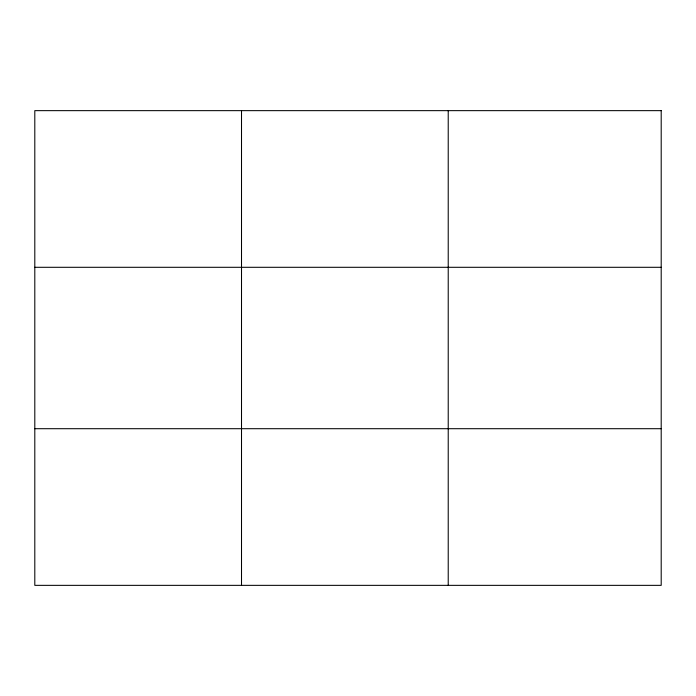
<?xml version="1.0" encoding="UTF-8"?>
<svg xmlns="http://www.w3.org/2000/svg" width="696" height="696" viewBox="0 0 696 696"><rect width="100%" height="100%" fill="white"/><g stroke="black" fill="none" stroke-linecap="round" stroke-linejoin="round"><path stroke-width="1.04" d="M448.224 110.647L448.224 585.353M34.8 267.299L661.2 267.299M34.8 428.701L661.2 428.701M241.512 110.647L241.512 585.353M661.2 110.647L661.2 585.353L34.8 585.353L34.8 110.647L661.2 110.647"/></g></svg>
